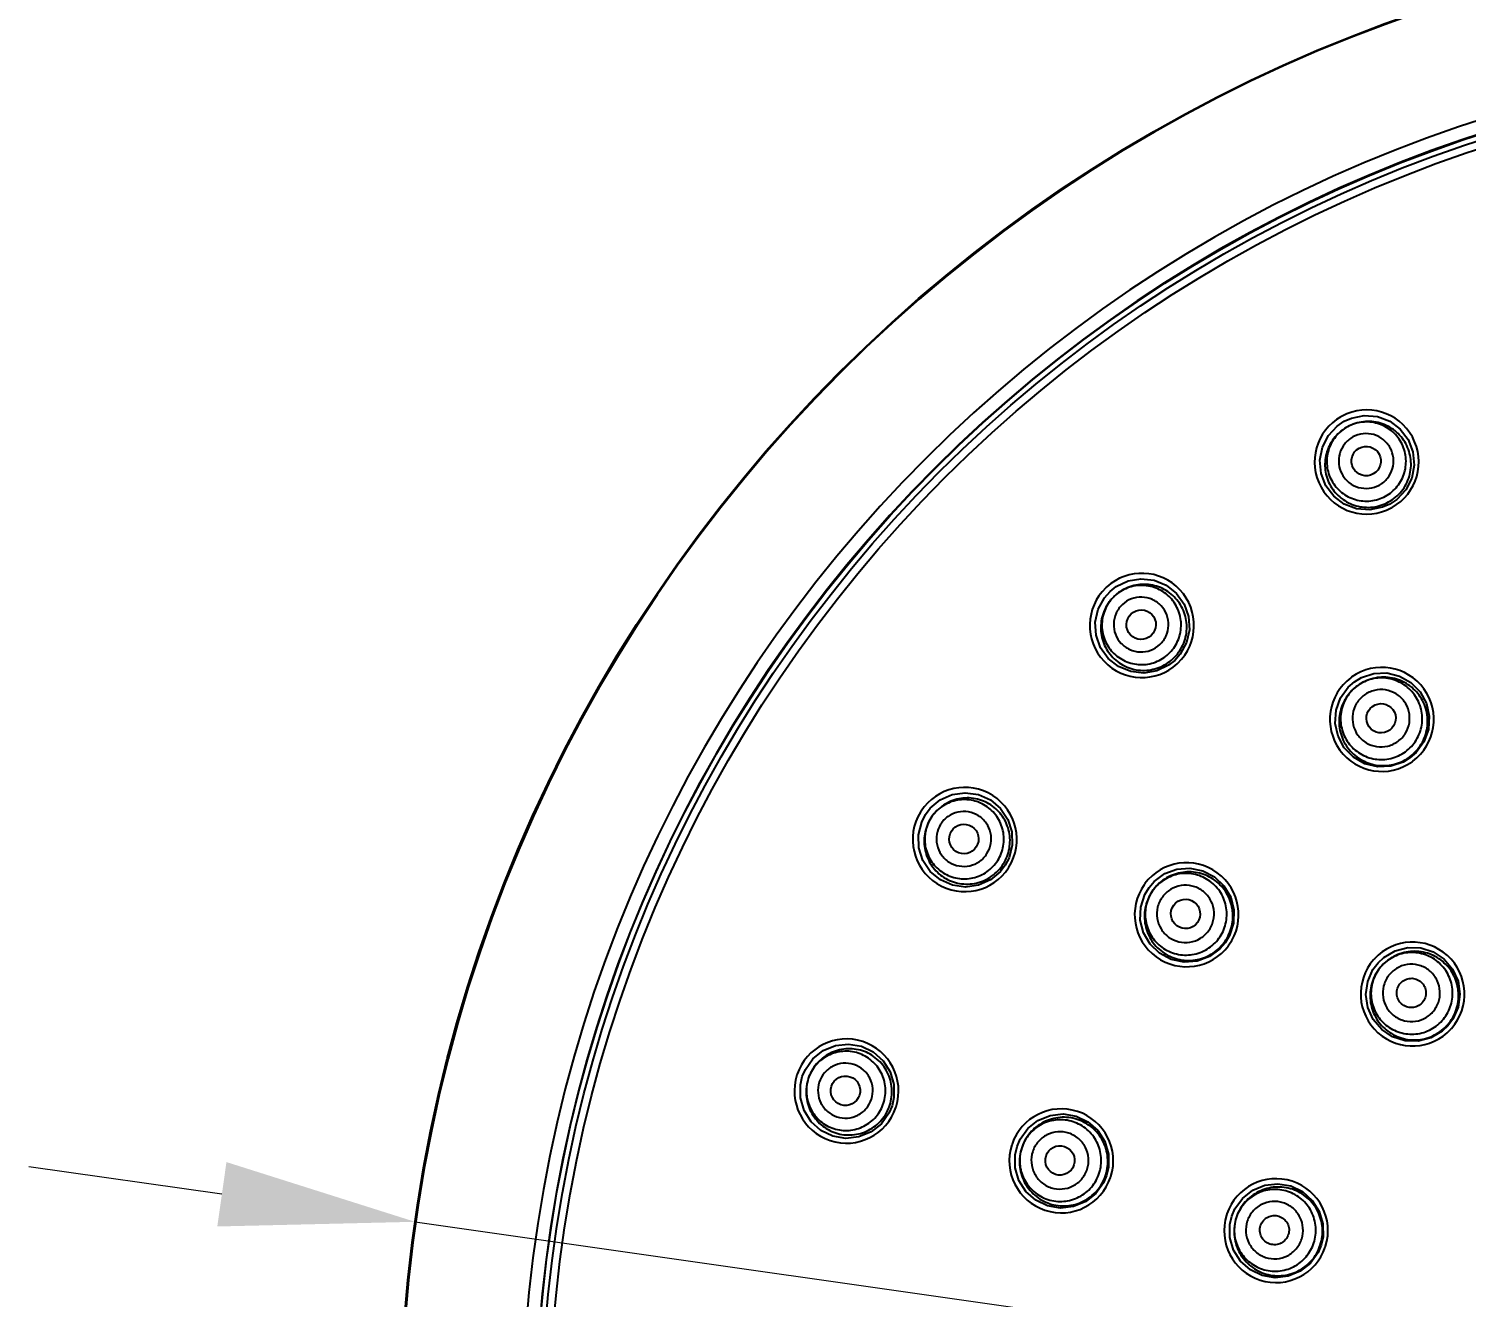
# Model space of a CAD drawing. Extents: x 4 to 1239, y 0 to 509.
# Drawn here: x 200.25 to 229.72, y 173.94 to 199.94 of the extents above; entities that cross this region are included whole.
import ezdxf

# ---------------------------------------------------------------- set-up
doc = ezdxf.new("R2010")
doc.units = 0
doc.header["$LTSCALE"] = 10
doc.header["$MEASUREMENT"] = 0
doc.header["$PDMODE"] = 3
doc.header["$PDSIZE"] = -10
doc.layers.get('0').update_dxf_attribs({"linetype": 'CONTINUOUS'})
doc.layers.get('DEFPOINTS').update_dxf_attribs({"linetype": 'CONTINUOUS'})
doc.layers.add('02___PRT_ALL_AXES', color=7, linetype='CONTINUOUS')
doc.styles.add('Daelim Dimension', font='')
doc.styles.get('Daelim Dimension').set_extended_font_data('NanumGothic')
doc.dimstyles.new('DEFAULT', dxfattribs={"dimscale": 2, "dimtxt": 2, "dimasz": 2, "dimexe": 0, "dimexo": 2, "dimgap": 1, "dimtad": 1, "dimdec": 1, "dimzin": 9, "dimdsep": 46, "dimtxsty": 'Daelim Dimension', "dimcen": 0.5, "dimclrd": 252, "dimclre": 252, "dimclrt": 3, "dimadec": 1, "dimazin": 0, "dimtfac": 1, "dimtdec": 1, "dimtix": 1, "dimtmove": 0, "dimatfit": 3, "dimfxl": 1, "dimtolj": 1, "dimtzin": 1, "dimlwd": 9, "dimlwe": 9, "dimarcsym": 0})

# ---------------------------------------------------------------- blocks, each defined once
blk = doc.blocks.new('*D7')
at = {"color": 5, "linetype": 'ByBlock', "lineweight": 9, "ltscale": 0.5, "transparency": 16777216}
for p, q in [((204.21, 176.052), (200.25, 176.617)), ((208.17, 175.488), (269.089, 166.803)), ((298.248, 162.647), (273.049, 166.239))]:
    blk.add_line(p, q, dxfattribs=at)
at = {"color": 5, "ltscale": 0.5, "transparency": 16777216}
for points in [[(204.304, 176.712), (204.116, 175.392), (208.17, 175.488)], [(273.143, 166.899), (272.955, 165.579), (269.089, 166.803)]]:
    blk.add_solid(points, dxfattribs=at)
at = {"layer": 'DEFPOINTS', "color": 0, "ltscale": 0.5, "transparency": 16777216}
for p in [(208.17, 175.488), (269.089, 166.803)]:
    blk.add_point(p, dxfattribs=at)
at = {"color": 7, "ltscale": 0.5, "transparency": 16777216, "insert": (288.362, 169.302), "char_height": 4, "attachment_point": 5, "rotation": 351.8869, "style": 'Daelim Dimension'}
blk.add_mtext('\\A1;{\\H1.25x;\\C256;Ø123}', dxfattribs=at)

msp = doc.modelspace()

# ---------------------------------------------------------------- linework, layer by layer
at = {"color": 7, "linetype": 'Continuous'}
for points in [[(228.155, 190.2), (228.006, 190.134), (227.744, 190.082), (227.476, 190.104), (227.223, 190.199), (227.007, 190.361), (226.844, 190.576), (226.746, 190.828), (226.722, 191.097), (226.774, 191.363), (226.896, 191.603), (227.079, 191.799), (227.222, 191.896)], [(227.222, 191.896), (227.371, 191.962), (227.633, 192.014), (227.901, 191.992), (228.153, 191.896), (228.37, 191.735), (228.533, 191.52), (228.631, 191.268), (228.655, 190.999), (228.604, 190.733), (228.481, 190.493), (228.298, 190.296), (228.155, 190.2)], [(222.421, 188.407), (222.548, 188.508), (222.789, 188.623), (223.054, 188.669), (223.322, 188.639), (223.572, 188.536), (223.783, 188.369), (223.941, 188.149), (224.031, 187.894), (224.047, 187.624), (223.989, 187.361), (223.86, 187.125), (223.745, 186.996)], [(223.745, 186.996), (223.618, 186.895), (223.377, 186.78), (223.111, 186.734), (222.843, 186.764), (222.593, 186.867), (222.382, 187.035), (222.225, 187.255), (222.135, 187.509), (222.118, 187.779), (222.177, 188.042), (222.306, 188.278), (222.421, 188.407)], [(227.433, 186.557), (227.572, 186.641), (227.826, 186.725), (228.093, 186.737), (228.355, 186.674), (228.589, 186.541), (228.777, 186.349), (228.905, 186.112), (228.963, 185.849), (228.946, 185.58), (228.855, 185.327), (228.698, 185.109), (228.568, 184.995)], [(228.568, 184.995), (228.428, 184.91), (228.175, 184.826), (227.907, 184.815), (227.645, 184.878), (227.411, 185.011), (227.223, 185.204), (227.095, 185.441), (227.038, 185.704), (227.055, 185.973), (227.146, 186.226), (227.303, 186.443), (227.433, 186.557)], [(218.637, 183.833), (218.735, 183.963), (218.94, 184.135), (219.186, 184.244), (219.452, 184.282), (219.72, 184.245), (219.967, 184.135), (220.173, 183.962), (220.324, 183.737), (220.407, 183.48), (220.416, 183.21), (220.35, 182.95), (220.271, 182.796)], [(220.271, 182.796), (220.173, 182.667), (219.968, 182.495), (219.722, 182.385), (219.455, 182.347), (219.188, 182.385), (218.941, 182.495), (218.734, 182.669), (218.583, 182.893), (218.501, 183.15), (218.492, 183.42), (218.558, 183.68), (218.637, 183.833)], [(223.219, 182.342), (223.325, 182.466), (223.54, 182.624), (223.791, 182.718), (224.059, 182.739), (224.323, 182.685), (224.561, 182.56), (224.756, 182.374), (224.893, 182.142), (224.959, 181.881), (224.951, 181.612), (224.869, 181.356), (224.781, 181.208)], [(224.781, 181.208), (224.674, 181.084), (224.459, 180.926), (224.208, 180.832), (223.939, 180.812), (223.676, 180.866), (223.437, 180.991), (223.242, 181.177), (223.106, 181.409), (223.04, 181.67), (223.048, 181.939), (223.13, 182.194), (223.219, 182.342)], [(227.914, 180.794), (228.033, 180.906), (228.263, 181.041), (228.522, 181.107), (228.79, 181.1), (229.045, 181.019), (229.269, 180.87), (229.443, 180.666), (229.554, 180.421), (229.593, 180.155), (229.557, 179.889), (229.449, 179.644), (229.345, 179.505)], [(229.345, 179.505), (229.226, 179.394), (228.996, 179.259), (228.737, 179.193), (228.469, 179.2), (228.213, 179.281), (227.989, 179.43), (227.815, 179.635), (227.705, 179.88), (227.666, 180.145), (227.702, 180.411), (227.81, 180.656), (227.914, 180.794)], [(216.11, 178.463), (216.173, 178.613), (216.328, 178.83), (216.539, 178.997), (216.788, 179.1), (217.056, 179.131), (217.322, 179.086), (217.566, 178.969), (217.768, 178.789), (217.912, 178.561), (217.988, 178.302), (217.989, 178.033), (217.95, 177.865)], [(217.95, 177.865), (217.887, 177.715), (217.732, 177.497), (217.521, 177.33), (217.272, 177.227), (217.003, 177.197), (216.737, 177.242), (216.493, 177.359), (216.292, 177.539), (216.148, 177.767), (216.072, 178.026), (216.071, 178.294), (216.11, 178.463)], [(220.513, 177.032), (220.576, 177.182), (220.732, 177.399), (220.941, 177.566), (221.19, 177.669), (221.457, 177.699), (221.723, 177.654), (221.965, 177.538), (222.167, 177.359), (222.311, 177.131), (222.386, 176.873), (222.388, 176.604), (222.349, 176.436)], [(222.349, 176.436), (222.286, 176.285), (222.13, 176.068), (221.92, 175.902), (221.671, 175.799), (221.404, 175.769), (221.138, 175.814), (220.896, 175.931), (220.694, 176.11), (220.551, 176.337), (220.476, 176.596), (220.474, 176.864), (220.513, 177.032)], [(224.916, 175.602), (224.979, 175.752), (225.134, 175.968), (225.344, 176.134), (225.591, 176.237), (225.858, 176.267), (226.123, 176.222), (226.365, 176.106), (226.566, 175.928), (226.709, 175.701), (226.785, 175.443), (226.786, 175.175), (226.748, 175.006)], [(226.748, 175.006), (226.685, 174.856), (226.529, 174.639), (226.319, 174.473), (226.071, 174.371), (225.804, 174.341), (225.539, 174.386), (225.297, 174.502), (225.097, 174.681), (224.954, 174.908), (224.879, 175.165), (224.877, 175.433), (224.916, 175.602)]]:
    msp.add_lwpolyline(points, dxfattribs=at)
for radius in [30.767, 27.875, 27.712]:
    msp.add_circle((238.63, 171.146), radius, dxfattribs=at)
for centre, radius, start, end in [((238.63, 171.146), 30.75, 0, 180), ((238.63, 171.146), 28.27, 360, 180), ((238.63, 171.146), 27.998, 0, 180), ((227.681, 191.061), 1.068, 119.551, 298.2635), ((227.676, 191.07), 1.058, 118.7955, 119.5504), ((227.678, 191.067), 1.061, 118.0389, 118.7904), ((227.681, 191.061), 1.068, 299.3356, 118.0497), ((227.71, 191.008), 0.883, 118.801, 120.5369), ((227.685, 191.055), 1.061, 298.2555, 298.7917), ((227.687, 191.052), 1.058, 298.795, 299.3322), ((223.073, 187.712), 1.068, 313.7356, 132.4497), ((223.073, 187.712), 1.068, 133.9519, 312.6638), ((223.065, 187.72), 1.058, 133.1955, 133.9512), ((223.068, 187.717), 1.061, 132.4389, 133.1904), ((223.114, 187.668), 0.883, 131.4531, 134.9469), ((223.077, 187.707), 1.061, 312.656, 313.1919), ((223.08, 187.705), 1.058, 313.195, 313.7322), ((227.993, 185.785), 1.066, 126.7346, 305.4469), ((227.987, 185.794), 1.056, 125.9956, 126.735), ((227.989, 185.791), 1.059, 125.2525, 125.9902), ((227.993, 185.785), 1.066, 306.5524, 125.2646), ((228.024, 185.743), 0.906, 126.0009, 127.661), ((228.024, 185.743), 0.905, 305.2637, 306.7368), ((227.997, 185.78), 1.06, 305.438, 305.9921), ((227.999, 185.777), 1.056, 305.9948, 306.5502), ((219.441, 183.323), 1.068, 328.1357, 146.8496), ((219.441, 183.323), 1.068, 148.3489, 327.0638), ((219.432, 183.329), 1.058, 147.5953, 148.348), ((219.435, 183.327), 1.061, 146.8389, 147.5904), ((219.492, 183.291), 0.883, 145.8531, 147.599), ((219.447, 183.319), 1.061, 327.0557, 327.5916), ((219.45, 183.317), 1.058, 327.595, 328.1322), ((223.99, 181.782), 1.066, 324.5525, 143.2645), ((223.99, 181.782), 1.066, 144.7346, 323.4468), ((223.981, 181.788), 1.056, 143.9956, 144.735), ((223.984, 181.786), 1.059, 143.2525, 143.9902), ((224.033, 181.751), 0.906, 142.3391, 143.9991), ((224.032, 181.752), 0.905, 323.2637, 324.7368), ((223.995, 181.778), 1.06, 323.438, 323.9921), ((223.998, 181.776), 1.056, 323.9948, 324.5502), ((228.623, 180.156), 1.064, 318.5677, 137.2849), ((228.623, 180.156), 1.064, 138.7213, 317.4325), ((228.615, 180.163), 1.054, 137.996, 138.7227), ((228.618, 180.16), 1.057, 137.2727, 137.9907), ((228.657, 180.126), 0.903, 136.8015, 139.1985), ((228.66, 180.122), 0.904, 316.8133, 319.1878), ((217.016, 178.168), 1.068, 342.5357, 161.2496), ((228.628, 180.152), 1.058, 317.4235, 317.9928), ((228.63, 180.149), 1.054, 317.9946, 318.5661), ((217.016, 178.168), 1.068, 162.0037, 341.4636), ((217.009, 178.17), 1.061, 161.2389, 161.9904), ((217.022, 178.166), 1.061, 341.4555, 341.9916), ((217.026, 178.165), 1.058, 341.995, 342.5322), ((221.42, 176.737), 1.066, 342.5525, 161.2645), ((221.42, 176.738), 1.066, 162.0024, 341.4469), ((221.413, 176.739), 1.059, 161.2525, 161.9902), ((221.469, 176.721), 0.905, 341.2637, 342.7368), ((221.426, 176.736), 1.06, 341.4381, 341.9921), ((221.429, 176.734), 1.056, 341.9948, 342.5502), ((225.823, 175.307), 1.064, 342.5669, 161.2776), ((225.823, 175.307), 1.064, 162.724, 341.436), ((225.813, 175.31), 1.054, 161.9962, 162.7257), ((225.817, 175.309), 1.057, 161.2644, 161.9898), ((225.866, 175.293), 0.903, 160.8015, 161.9995), ((225.871, 175.291), 0.904, 340.8133, 341.9995), ((225.83, 175.305), 1.058, 341.4277, 341.9935), ((225.833, 175.304), 1.054, 341.9946, 342.5653)]:
    msp.add_arc(centre, radius, start, end, dxfattribs=at)
for points, knots in [([(228.132, 190.242), (228.233, 190.297), (228.414, 190.449), (228.578, 190.763), (228.609, 191.113), (228.503, 191.449), (228.277, 191.718), (227.964, 191.879), (227.612, 191.909), (227.386, 191.837), (227.285, 191.782)], [0, 0, 0, 0, 0.125657, 0.250906, 0.375624, 0.499971, 0.624326, 0.749063, 0.87433, 1, 1, 1, 1]), ([(228.067, 190.36), (228.159, 190.411), (228.326, 190.551), (228.476, 190.839), (228.504, 191.162), (228.406, 191.472), (228.197, 191.721), (227.909, 191.87), (227.585, 191.898), (227.378, 191.833), (227.285, 191.782)], [0, 0, 0, 0, 0.125092, 0.250112, 0.375079, 0.5, 0.624921, 0.749888, 0.874908, 1, 1, 1, 1]), ([(227.262, 191.768), (227.163, 191.71), (226.988, 191.555), (226.834, 191.241), (226.81, 190.893), (226.92, 190.563), (227.148, 190.3), (227.46, 190.143), (227.808, 190.115), (228.032, 190.187), (228.132, 190.242)], [0, 0, 0, 0, 0.125675, 0.250919, 0.375633, 0.499983, 0.62434, 0.749076, 0.874341, 1, 1, 1, 1]), ([(227.285, 191.782), (227.192, 191.731), (227.026, 191.591), (226.876, 191.303), (226.848, 190.979), (226.945, 190.669), (227.155, 190.42), (227.443, 190.271), (227.767, 190.243), (227.974, 190.309), (228.067, 190.36)], [0, 0, 0, 0, 0.125092, 0.250112, 0.375079, 0.5, 0.624921, 0.749888, 0.874908, 1, 1, 1, 1]), ([(227.399, 191.574), (227.335, 191.539), (227.219, 191.442), (227.116, 191.242), (227.096, 191.018), (227.164, 190.803), (227.309, 190.631), (227.509, 190.528), (227.733, 190.508), (227.877, 190.554), (227.941, 190.589)], [0, 0, 0, 0, 0.125088, 0.250106, 0.375078, 0.5, 0.624923, 0.749894, 0.874912, 1, 1, 1, 1]), ([(227.941, 190.589), (228.005, 190.624), (228.12, 190.721), (228.224, 190.921), (228.244, 191.145), (228.176, 191.36), (228.031, 191.532), (227.831, 191.636), (227.607, 191.655), (227.463, 191.609), (227.399, 191.574)], [0, 0, 0, 0, 0.125088, 0.250106, 0.375078, 0.5, 0.624923, 0.749894, 0.874912, 1, 1, 1, 1]), ([(223.62, 187.129), (223.697, 187.201), (223.824, 187.378), (223.897, 187.695), (223.844, 188.015), (223.672, 188.291), (223.408, 188.48), (223.091, 188.553), (222.771, 188.5), (222.587, 188.384), (222.509, 188.312)], [0, 0, 0, 0, 0.125092, 0.250112, 0.375079, 0.5, 0.624921, 0.749888, 0.874908, 1, 1, 1, 1]), ([(223.712, 187.031), (223.796, 187.109), (223.933, 187.3), (224.014, 187.64), (223.961, 187.984), (223.781, 188.282), (223.502, 188.489), (223.163, 188.574), (222.817, 188.525), (222.615, 188.406), (222.529, 188.33)], [0, 0, 0, 0, 0.125663, 0.250923, 0.375658, 0.500016, 0.624366, 0.74908, 0.87432, 1, 1, 1, 1]), ([(222.49, 188.293), (222.409, 188.213), (222.278, 188.018), (222.207, 187.676), (222.27, 187.333), (222.459, 187.041), (222.745, 186.843), (223.086, 186.768), (223.431, 186.828), (223.629, 186.953), (223.712, 187.031)], [0, 0, 0, 0, 0.12568, 0.25092, 0.375634, 0.499984, 0.624342, 0.749077, 0.874337, 1, 1, 1, 1]), ([(222.509, 188.312), (222.432, 188.24), (222.306, 188.063), (222.232, 187.746), (222.285, 187.426), (222.457, 187.15), (222.722, 186.961), (223.038, 186.888), (223.359, 186.941), (223.543, 187.057), (223.62, 187.129)], [0, 0, 0, 0, 0.125092, 0.250112, 0.375079, 0.5, 0.624921, 0.749888, 0.874908, 1, 1, 1, 1]), ([(222.672, 188.139), (222.618, 188.089), (222.53, 187.967), (222.48, 187.747), (222.516, 187.525), (222.635, 187.334), (222.819, 187.204), (223.038, 187.153), (223.26, 187.19), (223.388, 187.27), (223.441, 187.32)], [0, 0, 0, 0, 0.125088, 0.250106, 0.375078, 0.5, 0.624923, 0.749894, 0.874912, 1, 1, 1, 1]), ([(223.441, 187.32), (223.494, 187.37), (223.582, 187.493), (223.633, 187.712), (223.596, 187.934), (223.477, 188.125), (223.294, 188.256), (223.075, 188.306), (222.853, 188.269), (222.725, 188.189), (222.672, 188.139)], [0, 0, 0, 0, 0.125088, 0.250106, 0.375078, 0.5, 0.624923, 0.749894, 0.874912, 1, 1, 1, 1]), ([(228.565, 185.019), (228.659, 185.089), (228.822, 185.269), (228.944, 185.609), (228.928, 185.97), (228.775, 186.296), (228.508, 186.54), (228.169, 186.663), (227.807, 186.647), (227.587, 186.545), (227.492, 186.476)], [0, 0, 0, 0, 0.125422, 0.250561, 0.375369, 0.499951, 0.62455, 0.749393, 0.874566, 1, 1, 1, 1]), ([(228.475, 185.122), (228.563, 185.186), (228.716, 185.351), (228.832, 185.665), (228.819, 186), (228.679, 186.304), (228.433, 186.531), (228.118, 186.647), (227.784, 186.634), (227.58, 186.54), (227.492, 186.476)], [0, 0, 0, 0, 0.125092, 0.250112, 0.375079, 0.5, 0.624921, 0.749888, 0.874908, 1, 1, 1, 1]), ([(227.471, 186.46), (227.378, 186.388), (227.22, 186.208), (227.102, 185.87), (227.121, 185.512), (227.274, 185.19), (227.538, 184.949), (227.874, 184.826), (228.232, 184.839), (228.451, 184.937), (228.546, 185.005)], [0, 0, 0, 0, 0.125446, 0.250603, 0.375431, 0.500026, 0.624614, 0.749431, 0.874576, 1, 1, 1, 1]), ([(227.492, 186.476), (227.404, 186.412), (227.251, 186.247), (227.135, 185.933), (227.148, 185.598), (227.288, 185.294), (227.534, 185.067), (227.849, 184.951), (228.183, 184.964), (228.387, 185.058), (228.475, 185.122)], [0, 0, 0, 0, 0.125092, 0.250112, 0.375079, 0.5, 0.624921, 0.749888, 0.874908, 1, 1, 1, 1]), ([(227.631, 186.284), (227.569, 186.239), (227.462, 186.123), (227.381, 185.903), (227.39, 185.668), (227.488, 185.455), (227.661, 185.295), (227.882, 185.214), (228.116, 185.223), (228.259, 185.289), (228.321, 185.334)], [0, 0, 0, 0, 0.125088, 0.250106, 0.375078, 0.5, 0.624923, 0.749894, 0.874912, 1, 1, 1, 1]), ([(228.321, 185.334), (228.383, 185.379), (228.49, 185.495), (228.571, 185.715), (228.562, 185.95), (228.464, 186.163), (228.291, 186.323), (228.071, 186.404), (227.836, 186.395), (227.693, 186.329), (227.631, 186.284)], [0, 0, 0, 0, 0.125088, 0.250106, 0.375078, 0.5, 0.624923, 0.749894, 0.874912, 1, 1, 1, 1]), ([(220.117, 182.894), (220.173, 182.983), (220.252, 183.186), (220.245, 183.511), (220.114, 183.809), (219.878, 184.033), (219.575, 184.15), (219.251, 184.142), (218.954, 184.011), (218.803, 183.853), (218.747, 183.764)], [0, 0, 0, 0, 0.125092, 0.250112, 0.375079, 0.5, 0.624921, 0.749888, 0.874908, 1, 1, 1, 1]), ([(220.231, 182.822), (220.292, 182.919), (220.377, 183.137), (220.372, 183.487), (220.234, 183.807), (219.986, 184.051), (219.664, 184.182), (219.315, 184.18), (218.992, 184.046), (218.826, 183.881), (218.762, 183.786)], [0, 0, 0, 0, 0.125663, 0.250923, 0.375658, 0.500016, 0.624366, 0.74908, 0.87432, 1, 1, 1, 1]), ([(218.747, 183.764), (218.685, 183.666), (218.599, 183.445), (218.607, 183.092), (218.748, 182.77), (219.003, 182.527), (219.331, 182.4), (219.683, 182.41), (220.005, 182.553), (220.169, 182.725), (220.231, 182.822)], [0, 0, 0, 0, 0.125672, 0.250941, 0.375675, 0.500029, 0.624377, 0.749094, 0.874344, 1, 1, 1, 1]), ([(218.747, 183.764), (218.69, 183.674), (218.611, 183.472), (218.619, 183.147), (218.75, 182.849), (218.985, 182.625), (219.288, 182.508), (219.613, 182.516), (219.91, 182.647), (220.06, 182.805), (220.117, 182.894)], [0, 0, 0, 0, 0.125092, 0.250112, 0.375079, 0.5, 0.624921, 0.749888, 0.874908, 1, 1, 1, 1]), ([(218.947, 183.637), (218.908, 183.575), (218.853, 183.434), (218.858, 183.209), (218.949, 183.003), (219.112, 182.848), (219.322, 182.767), (219.547, 182.773), (219.753, 182.863), (219.857, 182.973), (219.896, 183.035)], [0, 0, 0, 0, 0.125088, 0.250106, 0.375078, 0.5, 0.624923, 0.749894, 0.874912, 1, 1, 1, 1]), ([(219.896, 183.035), (219.935, 183.096), (219.99, 183.237), (219.984, 183.462), (219.894, 183.668), (219.731, 183.823), (219.521, 183.904), (219.296, 183.899), (219.09, 183.808), (218.986, 183.699), (218.947, 183.637)], [0, 0, 0, 0, 0.125088, 0.250106, 0.375078, 0.5, 0.624923, 0.749894, 0.874912, 1, 1, 1, 1]), ([(224.653, 181.3), (224.717, 181.388), (224.811, 181.592), (224.824, 181.927), (224.709, 182.241), (224.481, 182.487), (224.177, 182.627), (223.843, 182.64), (223.529, 182.524), (223.364, 182.372), (223.3, 182.283)], [0, 0, 0, 0, 0.125092, 0.250112, 0.375079, 0.5, 0.624921, 0.749888, 0.874908, 1, 1, 1, 1]), ([(224.771, 181.229), (224.838, 181.325), (224.937, 181.544), (224.95, 181.902), (224.827, 182.237), (224.586, 182.501), (224.263, 182.654), (223.906, 182.673), (223.567, 182.556), (223.387, 182.397), (223.316, 182.304)], [0, 0, 0, 0, 0.125425, 0.250569, 0.375386, 0.499974, 0.624568, 0.749397, 0.874553, 1, 1, 1, 1]), ([(223.3, 182.283), (223.231, 182.188), (223.128, 181.968), (223.113, 181.607), (223.236, 181.267), (223.479, 181.001), (223.805, 180.848), (224.166, 180.831), (224.507, 180.953), (224.686, 181.116), (224.757, 181.211)], [0, 0, 0, 0, 0.125434, 0.250607, 0.37545, 0.500049, 0.624631, 0.74944, 0.874579, 1, 1, 1, 1]), ([(223.3, 182.283), (223.236, 182.195), (223.142, 181.992), (223.129, 181.657), (223.244, 181.343), (223.471, 181.097), (223.776, 180.957), (224.11, 180.944), (224.424, 181.06), (224.589, 181.212), (224.653, 181.3)], [0, 0, 0, 0, 0.125092, 0.250112, 0.375079, 0.5, 0.624921, 0.749888, 0.874908, 1, 1, 1, 1]), ([(223.492, 182.144), (223.447, 182.082), (223.38, 181.939), (223.371, 181.705), (223.452, 181.484), (223.612, 181.311), (223.825, 181.213), (224.06, 181.204), (224.281, 181.285), (224.396, 181.392), (224.441, 181.454)], [0, 0, 0, 0, 0.125088, 0.250106, 0.375078, 0.5, 0.624923, 0.749894, 0.874912, 1, 1, 1, 1]), ([(224.441, 181.454), (224.486, 181.516), (224.552, 181.659), (224.561, 181.894), (224.48, 182.114), (224.321, 182.287), (224.107, 182.385), (223.872, 182.394), (223.652, 182.313), (223.536, 182.206), (223.492, 182.144)], [0, 0, 0, 0, 0.125088, 0.250106, 0.375078, 0.5, 0.624923, 0.749894, 0.874912, 1, 1, 1, 1]), ([(229.228, 179.611), (229.301, 179.692), (229.416, 179.885), (229.464, 180.216), (229.382, 180.541), (229.181, 180.809), (228.894, 180.98), (228.562, 181.028), (228.238, 180.946), (228.058, 180.811), (227.985, 180.73)], [0, 0, 0, 0, 0.125092, 0.250112, 0.375079, 0.5, 0.624921, 0.749888, 0.874908, 1, 1, 1, 1]), ([(229.344, 179.532), (229.42, 179.62), (229.54, 179.828), (229.587, 180.183), (229.497, 180.53), (229.282, 180.816), (228.975, 181), (228.621, 181.054), (228.273, 180.97), (228.078, 180.829), (227.998, 180.744)], [0, 0, 0, 0, 0.12524, 0.250299, 0.375181, 0.499946, 0.624728, 0.749644, 0.874736, 1, 1, 1, 1]), ([(227.973, 180.716), (227.896, 180.628), (227.777, 180.419), (227.73, 180.064), (227.82, 179.717), (228.035, 179.431), (228.342, 179.248), (228.696, 179.194), (229.044, 179.278), (229.239, 179.419), (229.319, 179.504)], [0, 0, 0, 0, 0.125264, 0.250356, 0.375272, 0.500054, 0.624819, 0.749702, 0.874761, 1, 1, 1, 1]), ([(227.985, 180.73), (227.912, 180.649), (227.797, 180.456), (227.749, 180.125), (227.831, 179.8), (228.032, 179.532), (228.319, 179.361), (228.651, 179.313), (228.976, 179.396), (229.155, 179.53), (229.228, 179.611)], [0, 0, 0, 0, 0.125092, 0.250112, 0.375079, 0.5, 0.624921, 0.749888, 0.874908, 1, 1, 1, 1]), ([(229.034, 179.786), (229.085, 179.843), (229.165, 179.978), (229.199, 180.211), (229.141, 180.439), (229.001, 180.627), (228.799, 180.747), (228.566, 180.781), (228.338, 180.723), (228.212, 180.628), (228.161, 180.572)], [0, 0, 0, 0, 0.125088, 0.250106, 0.375078, 0.5, 0.624923, 0.749894, 0.874912, 1, 1, 1, 1]), ([(228.161, 180.572), (228.11, 180.515), (228.029, 180.38), (227.996, 180.147), (228.053, 179.919), (228.194, 179.731), (228.396, 179.611), (228.629, 179.577), (228.856, 179.635), (228.982, 179.729), (229.034, 179.786)], [0, 0, 0, 0, 0.125088, 0.250106, 0.375078, 0.5, 0.624923, 0.749894, 0.874912, 1, 1, 1, 1]), ([(228.82, 179.978), (228.794, 179.949), (228.73, 179.901), (228.613, 179.872), (228.495, 179.889), (228.391, 179.95), (228.32, 180.046), (228.29, 180.163), (228.307, 180.281), (228.349, 180.35), (228.375, 180.379)], [0, 0, 0, 0, 0.125095, 0.25011, 0.375081, 0.5, 0.624919, 0.74989, 0.874905, 1, 1, 1, 1]), ([(228.375, 180.379), (228.401, 180.408), (228.465, 180.456), (228.581, 180.486), (228.7, 180.469), (228.803, 180.408), (228.875, 180.311), (228.905, 180.195), (228.887, 180.076), (228.846, 180.007), (228.82, 179.978)], [0, 0, 0, 0, 0.125095, 0.25011, 0.375081, 0.5, 0.624919, 0.74989, 0.874905, 1, 1, 1, 1]), ([(217.905, 177.88), (217.94, 177.989), (217.969, 178.225), (217.873, 178.565), (217.656, 178.842), (217.35, 179.014), (217, 179.055), (216.662, 178.958), (216.385, 178.739), (216.269, 178.532), (216.233, 178.423)], [0, 0, 0, 0, 0.125657, 0.250906, 0.375624, 0.499971, 0.624326, 0.749063, 0.87433, 1, 1, 1, 1]), ([(217.777, 177.921), (217.809, 178.022), (217.835, 178.238), (217.747, 178.55), (217.546, 178.806), (217.263, 178.965), (216.94, 179.003), (216.627, 178.914), (216.372, 178.713), (216.266, 178.523), (216.233, 178.423)], [0, 0, 0, 0, 0.125092, 0.250112, 0.375079, 0.5, 0.624921, 0.749888, 0.874908, 1, 1, 1, 1]), ([(217.528, 178.002), (217.55, 178.072), (217.568, 178.221), (217.507, 178.438), (217.368, 178.615), (217.172, 178.725), (216.948, 178.751), (216.732, 178.69), (216.555, 178.551), (216.481, 178.419), (216.459, 178.349)], [0, 0, 0, 0, 0.125088, 0.250106, 0.375078, 0.5, 0.624923, 0.749894, 0.874912, 1, 1, 1, 1]), ([(216.233, 178.423), (216.198, 178.313), (216.17, 178.078), (216.265, 177.737), (216.482, 177.46), (216.789, 177.288), (217.138, 177.247), (217.477, 177.344), (217.754, 177.563), (217.869, 177.77), (217.905, 177.88)], [0, 0, 0, 0, 0.12567, 0.250937, 0.375674, 0.500029, 0.624376, 0.749095, 0.874343, 1, 1, 1, 1]), ([(216.233, 178.423), (216.201, 178.322), (216.175, 178.106), (216.263, 177.793), (216.464, 177.538), (216.748, 177.379), (217.07, 177.341), (217.383, 177.43), (217.638, 177.631), (217.744, 177.821), (217.777, 177.921)], [0, 0, 0, 0, 0.125092, 0.250112, 0.375079, 0.5, 0.624921, 0.749888, 0.874908, 1, 1, 1, 1]), ([(216.459, 178.349), (216.436, 178.28), (216.418, 178.13), (216.479, 177.914), (216.619, 177.737), (216.815, 177.627), (217.038, 177.6), (217.255, 177.662), (217.432, 177.801), (217.505, 177.932), (217.528, 178.002)], [0, 0, 0, 0, 0.125088, 0.250106, 0.375078, 0.5, 0.624923, 0.749894, 0.874912, 1, 1, 1, 1]), ([(222.333, 176.453), (222.368, 176.566), (222.394, 176.807), (222.293, 177.154), (222.067, 177.436), (221.751, 177.61), (221.393, 177.65), (221.046, 177.55), (220.763, 177.325), (220.645, 177.113), (220.608, 177.001)], [0, 0, 0, 0, 0.125422, 0.250561, 0.375369, 0.499951, 0.62455, 0.749393, 0.874566, 1, 1, 1, 1]), ([(222.199, 176.484), (222.233, 176.588), (222.259, 176.811), (222.168, 177.133), (221.961, 177.396), (221.669, 177.56), (221.337, 177.599), (221.014, 177.508), (220.751, 177.301), (220.642, 177.105), (220.608, 177.001)], [0, 0, 0, 0, 0.125092, 0.250112, 0.375079, 0.5, 0.624921, 0.749888, 0.874908, 1, 1, 1, 1]), ([(221.95, 176.565), (221.974, 176.638), (221.992, 176.794), (221.929, 177.02), (221.783, 177.205), (221.578, 177.32), (221.345, 177.348), (221.119, 177.284), (220.934, 177.138), (220.857, 177.001), (220.834, 176.928)], [0, 0, 0, 0, 0.125088, 0.250106, 0.375078, 0.5, 0.624923, 0.749894, 0.874912, 1, 1, 1, 1]), ([(220.608, 177.001), (220.572, 176.889), (220.543, 176.648), (220.64, 176.3), (220.862, 176.015), (221.175, 175.836), (221.533, 175.792), (221.881, 175.888), (222.167, 176.109), (222.288, 176.319), (222.326, 176.431)], [0, 0, 0, 0, 0.125434, 0.250607, 0.37545, 0.500049, 0.624631, 0.74944, 0.874579, 1, 1, 1, 1]), ([(220.608, 177.001), (220.575, 176.898), (220.548, 176.675), (220.639, 176.353), (220.846, 176.089), (221.138, 175.926), (221.471, 175.886), (221.793, 175.978), (222.056, 176.185), (222.165, 176.381), (222.199, 176.484)], [0, 0, 0, 0, 0.125092, 0.250112, 0.375079, 0.5, 0.624921, 0.749888, 0.874908, 1, 1, 1, 1]), ([(220.834, 176.928), (220.81, 176.855), (220.791, 176.699), (220.855, 176.473), (221.001, 176.288), (221.206, 176.173), (221.439, 176.145), (221.665, 176.209), (221.85, 176.355), (221.927, 176.492), (221.95, 176.565)], [0, 0, 0, 0, 0.125088, 0.250106, 0.375078, 0.5, 0.624923, 0.749894, 0.874912, 1, 1, 1, 1]), ([(226.598, 175.055), (226.631, 175.159), (226.658, 175.381), (226.567, 175.704), (226.36, 175.967), (226.068, 176.131), (225.735, 176.17), (225.413, 176.079), (225.15, 175.871), (225.041, 175.675), (225.007, 175.572)], [0, 0, 0, 0, 0.125092, 0.250112, 0.375079, 0.5, 0.624921, 0.749888, 0.874908, 1, 1, 1, 1]), ([(226.73, 175.012), (226.767, 175.124), (226.796, 175.364), (226.7, 175.711), (226.479, 175.996), (226.166, 176.176), (225.809, 176.222), (225.46, 176.128), (225.174, 175.91), (225.052, 175.701), (225.013, 175.59)], [0, 0, 0, 0, 0.125229, 0.250296, 0.375184, 0.499952, 0.624732, 0.749645, 0.874736, 1, 1, 1, 1]), ([(226.349, 175.136), (226.372, 175.209), (226.391, 175.365), (226.327, 175.591), (226.182, 175.776), (225.977, 175.891), (225.744, 175.918), (225.517, 175.854), (225.333, 175.709), (225.256, 175.571), (225.232, 175.499)], [0, 0, 0, 0, 0.125088, 0.250106, 0.375078, 0.5, 0.624923, 0.749894, 0.874912, 1, 1, 1, 1]), ([(225.007, 175.572), (224.971, 175.46), (224.942, 175.22), (225.038, 174.872), (225.259, 174.587), (225.572, 174.408), (225.929, 174.362), (226.277, 174.456), (226.564, 174.674), (226.686, 174.883), (226.724, 174.994)], [0, 0, 0, 0, 0.125252, 0.250351, 0.375273, 0.500058, 0.624823, 0.749703, 0.874761, 1, 1, 1, 1]), ([(225.007, 175.572), (224.973, 175.468), (224.947, 175.245), (225.038, 174.923), (225.245, 174.66), (225.537, 174.496), (225.869, 174.457), (226.192, 174.548), (226.455, 174.756), (226.564, 174.951), (226.598, 175.055)], [0, 0, 0, 0, 0.125092, 0.250112, 0.375079, 0.5, 0.624921, 0.749888, 0.874908, 1, 1, 1, 1]), ([(225.232, 175.499), (225.209, 175.426), (225.19, 175.27), (225.254, 175.043), (225.399, 174.859), (225.604, 174.744), (225.838, 174.716), (226.064, 174.78), (226.248, 174.926), (226.325, 175.063), (226.349, 175.136)], [0, 0, 0, 0, 0.125088, 0.250106, 0.375078, 0.5, 0.624923, 0.749894, 0.874912, 1, 1, 1, 1]), ([(226.075, 175.225), (226.063, 175.188), (226.024, 175.117), (225.93, 175.043), (225.815, 175.01), (225.695, 175.025), (225.591, 175.083), (225.517, 175.178), (225.484, 175.293), (225.494, 175.373), (225.506, 175.41)], [0, 0, 0, 0, 0.125095, 0.25011, 0.375081, 0.5, 0.624919, 0.74989, 0.874905, 1, 1, 1, 1]), ([(225.506, 175.41), (225.518, 175.447), (225.557, 175.517), (225.651, 175.591), (225.767, 175.624), (225.886, 175.61), (225.99, 175.551), (226.065, 175.457), (226.097, 175.342), (226.088, 175.262), (226.075, 175.225)], [0, 0, 0, 0, 0.125095, 0.25011, 0.375081, 0.5, 0.624919, 0.74989, 0.874905, 1, 1, 1, 1])]:
    msp.add_open_spline(points, degree=3, knots=knots, dxfattribs=at)
at = {"layer": '02___PRT_ALL_AXES', "color": 7, "linetype": 'Continuous'}
msp.add_circle((238.63, 171.146), 27.987, dxfattribs=at)
for centre, major_axis, ratio in [((227.671, 191.08), (0.145, -0.264), 0.999985), ((223.058, 187.728), (0.207, -0.22), 0.999985), ((227.977, 185.808), (0.243, 0.177), 0.998976), ((219.423, 183.335), (0.255, -0.162), 0.999985), ((223.967, 181.799), (-0.177, -0.243), 0.998976), ((216.995, 178.175), (0.287, -0.093), 0.999985), ((221.393, 176.746), (-0.093, -0.286), 0.998976)]:
    msp.add_ellipse(centre, major_axis=major_axis, ratio=ratio, dxfattribs=at)

# ---------------------------------------------------------------- dimensions: what is measured, and where the dimension line sits
at = {"ltscale": 0.5}
dim = msp.add_diameter_dim_2p(p1=(208.17, 175.488), p2=(269.089, 166.803), text='{\\H1.25x;\\C256;Ø123}', dimstyle='DEFAULT', override={"dimdec": 0, "dimlfac": 2, "dimclrd": 5, "dimclrt": 7, "dimfxl": 1.25, "dimarcsym": 1}, dxfattribs=at)
dim.commit()
dim.dimension.update_dxf_attribs({"geometry": '*D7', "text_midpoint": (288.362, 169.302)})

doc.saveas('drawing.dxf')
